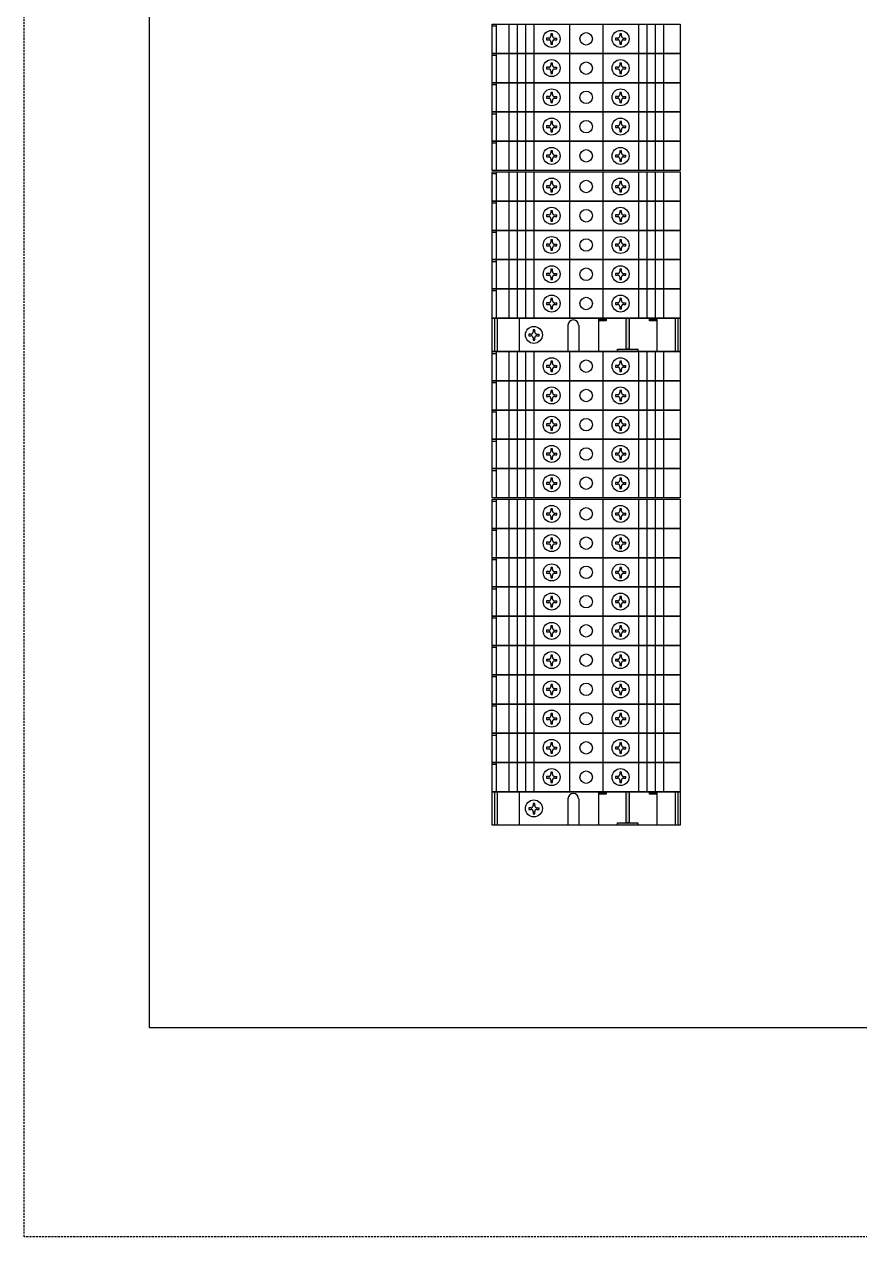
# Model space of a CAD drawing. Extents: x 412061 to 412461, y 365265 to 365765.
# Drawn here: x 412061.3 to 412261.3, y 365264.7 to 365554.9 of the extents above; entities that cross this region are included whole.
import ezdxf

# ---------------------------------------------------------------- set-up
doc = ezdxf.new("R2010")
doc.units = 0
doc.header["$MEASUREMENT"] = 0
doc.linetypes.add('ACAD_ISO02W100', pattern=[15, 12, -3])
doc.linetypes.add('DASHED', pattern=[0.75, 0.5, -0.25])
for name, color, linetype in [('Layer1', 7, 'Continuous'), ('布置图', 30, 'Continuous'), ('文字', 3, 'Continuous')]:
    doc.layers.add(name, color=color, linetype=linetype)

# ---------------------------------------------------------------- blocks, each defined once
blk = doc.blocks.new('184342549124a00310-75b6-4cad-886f-8878d47ff508')
for points in [[(4.73, -17.35), (4.73, -16.75), (2.98, -16.75), (2.98, -17.35)], [(9.59, -24.2), (10.25, -24.2), (10.25, -16.75), (9.59, -16.75)], [(15.12, -16.75), (15.12, -17.35), (16.87, -17.35), (16.87, -16.75)], [(7.47, -24.2), (7.47, -24.75), (12.38, -24.75), (12.38, -24.2)], [(4.73, -130.7), (4.73, -130.1), (2.98, -130.1), (2.98, -130.7)], [(9.59, -137.55), (10.25, -137.55), (10.25, -130.1), (9.59, -130.1)], [(15.12, -130.1), (15.12, -130.7), (16.87, -130.7), (16.87, -130.1)], [(7.47, -137.55), (7.47, -138.1), (12.38, -138.1), (12.38, -137.55)]]:
    blk.add_hatch(color=7).paths.add_polyline_path(points)
at = {"color": 1}
for p, q in [((-21.53, 53.1), (-22.53, 53.1)), ((-21.53, 53.6), (-21.53, 46.6)), ((-18.53, 53.6), (-18.53, 46.6)), ((-16.53, 53.6), (-16.53, 46.6)), ((-14.53, 53.6), (-14.53, 46.6)), ((-12.53, 53.6), (-12.53, 46.6)), ((-4.03, 53.6), (-4.03, 46.6)), ((3.97, 53.6), (3.97, 46.6)), ((12.47, 53.6), (12.47, 46.6)), ((14.47, 53.6), (14.47, 46.6)), ((16.47, 53.6), (16.47, 46.6)), ((18.47, 53.6), (18.47, 46.6)), ((-21.53, 17.76), (-22.53, 17.76)), ((-21.53, 18.26), (-21.53, 11.26)), ((-18.53, 18.26), (-18.53, 11.26)), ((-16.53, 18.26), (-16.53, 11.26)), ((-14.53, 18.26), (-14.53, 11.26)), ((-12.53, 18.26), (-12.53, 11.26)), ((-4.03, 18.26), (-4.03, 11.26)), ((3.97, 18.26), (3.97, 11.26)), ((12.47, 18.26), (12.47, 11.26)), ((14.47, 18.26), (14.47, 11.26)), ((16.47, 18.26), (16.47, 11.26)), ((18.47, 18.26), (18.47, 11.26)), ((-21.53, -25.25), (-22.53, -25.25)), ((-21.53, -24.75), (-21.53, -31.75)), ((-18.53, -24.75), (-18.53, -31.75)), ((-16.53, -24.75), (-16.53, -31.75)), ((-14.53, -24.75), (-14.53, -31.75)), ((-12.53, -24.75), (-12.53, -31.75)), ((-4.03, -24.75), (-4.03, -31.75)), ((3.97, -24.75), (3.97, -31.75)), ((12.47, -24.75), (12.47, -31.75)), ((14.47, -24.75), (14.47, -31.75)), ((16.47, -24.75), (16.47, -31.75)), ((18.47, -24.75), (18.47, -31.75)), ((-21.53, -60.59), (-22.53, -60.59)), ((-21.53, -60.09), (-21.53, -67.09)), ((-18.53, -60.09), (-18.53, -67.09)), ((-16.53, -60.09), (-16.53, -67.09)), ((-14.53, -60.09), (-14.53, -67.09)), ((-12.53, -60.09), (-12.53, -67.09)), ((-4.03, -60.09), (-4.03, -67.09)), ((3.97, -60.09), (3.97, -67.09)), ((12.47, -60.09), (12.47, -67.09)), ((14.47, -60.09), (14.47, -67.09)), ((16.47, -60.09), (16.47, -67.09)), ((18.47, -60.09), (18.47, -67.09)), ((-21.53, -95.59), (-22.53, -95.59)), ((-21.53, -95.09), (-21.53, -102.1)), ((-18.53, -95.09), (-18.53, -102.1)), ((-16.53, -95.09), (-16.53, -102.1)), ((-14.53, -95.09), (-14.53, -102.1)), ((-12.53, -95.09), (-12.53, -102.1)), ((-4.03, -95.09), (-4.03, -102.1)), ((3.97, -95.09), (3.97, -102.1)), ((12.47, -95.09), (12.47, -102.1)), ((14.47, -95.09), (14.47, -102.1)), ((16.47, -95.09), (16.47, -102.1)), ((18.47, -95.09), (18.47, -102.1))]:
    blk.add_line(p, q, dxfattribs=at)
at = {"color": 7}
for p, q in [((-21.53, 46.6), (-21.53, 39.6)), ((-18.53, 46.6), (-18.53, 39.6)), ((-16.53, 46.6), (-16.53, 39.6)), ((-14.53, 46.6), (-14.53, 39.6)), ((-12.53, 46.6), (-12.53, 39.6)), ((-4.03, 46.6), (-4.03, 39.6)), ((3.97, 46.6), (3.97, 39.6)), ((12.47, 46.6), (12.47, 39.6)), ((14.47, 46.6), (14.47, 39.6)), ((16.47, 46.6), (16.47, 39.6)), ((18.47, 46.6), (18.47, 39.6)), ((-21.53, 46.1), (-22.53, 46.1)), ((-21.53, 32.1), (-22.53, 32.1)), ((-21.53, 32.6), (-21.53, 25.6)), ((-18.53, 32.6), (-18.53, 25.6)), ((-16.53, 32.6), (-16.53, 25.6)), ((-14.53, 32.6), (-14.53, 25.6)), ((-12.53, 32.6), (-12.53, 25.6)), ((-4.03, 32.6), (-4.03, 25.6)), ((3.97, 32.6), (3.97, 25.6)), ((12.47, 32.6), (12.47, 25.6)), ((14.47, 32.6), (14.47, 25.6)), ((16.47, 32.6), (16.47, 25.6)), ((18.47, 32.6), (18.47, 25.6)), ((-21.53, 10.76), (-22.53, 10.76)), ((-21.53, 11.26), (-21.53, 4.26)), ((-18.53, 11.26), (-18.53, 4.26)), ((-16.53, 11.26), (-16.53, 4.26)), ((-14.53, 11.26), (-14.53, 4.26)), ((-12.53, 11.26), (-12.53, 4.26)), ((-4.03, 11.26), (-4.03, 4.26)), ((3.97, 11.26), (3.97, 4.26)), ((12.47, 11.26), (12.47, 4.26)), ((14.47, 11.26), (14.47, 4.26)), ((16.47, 11.26), (16.47, 4.26)), ((18.47, 11.26), (18.47, 4.26)), ((-21.53, -2.74), (-21.53, -9.74)), ((-18.53, -2.74), (-18.53, -9.74)), ((-16.53, -2.74), (-16.53, -9.74)), ((-14.53, -2.74), (-14.53, -9.74)), ((-12.53, -2.74), (-12.53, -9.74)), ((-4.03, -2.74), (-4.03, -9.74)), ((3.97, -2.74), (3.97, -9.74)), ((12.47, -2.74), (12.47, -9.74)), ((14.47, -2.74), (14.47, -9.74)), ((16.47, -2.74), (16.47, -9.74)), ((18.47, -2.74), (18.47, -9.74)), ((-21.53, -3.24), (-22.53, -3.24)), ((-21.53, -31.75), (-21.53, -38.75)), ((-18.53, -31.75), (-18.53, -38.75)), ((-16.53, -31.75), (-16.53, -38.75)), ((-14.53, -31.75), (-14.53, -38.75)), ((-12.53, -31.75), (-12.53, -38.75)), ((-4.03, -31.75), (-4.03, -38.75)), ((3.97, -31.75), (3.97, -38.75)), ((12.47, -31.75), (12.47, -38.75)), ((14.47, -31.75), (14.47, -38.75)), ((16.47, -31.75), (16.47, -38.75)), ((18.47, -31.75), (18.47, -38.75)), ((-21.53, -32.25), (-22.53, -32.25)), ((-21.53, -46.25), (-22.53, -46.25)), ((-21.53, -45.75), (-21.53, -52.75)), ((-18.53, -45.75), (-18.53, -52.75)), ((-16.53, -45.75), (-16.53, -52.75)), ((-14.53, -45.75), (-14.53, -52.75)), ((-12.53, -45.75), (-12.53, -52.75)), ((-4.03, -45.75), (-4.03, -52.75)), ((3.97, -45.75), (3.97, -52.75)), ((12.47, -45.75), (12.47, -52.75)), ((14.47, -45.75), (14.47, -52.75)), ((16.47, -45.75), (16.47, -52.75)), ((18.47, -45.75), (18.47, -52.75)), ((-21.53, -67.59), (-22.53, -67.59)), ((-21.53, -67.09), (-21.53, -74.09)), ((-18.53, -67.09), (-18.53, -74.09)), ((-16.53, -67.09), (-16.53, -74.09)), ((-14.53, -67.09), (-14.53, -74.09)), ((-12.53, -67.09), (-12.53, -74.09)), ((-4.03, -67.09), (-4.03, -74.09)), ((3.97, -67.09), (3.97, -74.09)), ((12.47, -67.09), (12.47, -74.09)), ((14.47, -67.09), (14.47, -74.09)), ((16.47, -67.09), (16.47, -74.09)), ((18.47, -67.09), (18.47, -74.09)), ((-21.53, -81.09), (-21.53, -88.09)), ((-18.53, -81.09), (-18.53, -88.09)), ((-16.53, -81.09), (-16.53, -88.09)), ((-14.53, -81.09), (-14.53, -88.09)), ((-12.53, -81.09), (-12.53, -88.09)), ((-4.03, -81.09), (-4.03, -88.09)), ((3.97, -81.09), (3.97, -88.09)), ((12.47, -81.09), (12.47, -88.09)), ((14.47, -81.09), (14.47, -88.09)), ((16.47, -81.09), (16.47, -88.09)), ((18.47, -81.09), (18.47, -88.09)), ((-21.53, -81.59), (-22.53, -81.59)), ((-21.53, -102.6), (-22.53, -102.6)), ((-21.53, -102.1), (-21.53, -109.1)), ((-18.53, -102.1), (-18.53, -109.1)), ((-16.53, -102.1), (-16.53, -109.1)), ((-14.53, -102.1), (-14.53, -109.1)), ((-12.53, -102.1), (-12.53, -109.1)), ((-4.03, -102.1), (-4.03, -109.1)), ((3.97, -102.1), (3.97, -109.1)), ((12.47, -102.1), (12.47, -109.1)), ((14.47, -102.1), (14.47, -109.1)), ((16.47, -102.1), (16.47, -109.1)), ((18.47, -102.1), (18.47, -109.1)), ((-21.53, -116.6), (-22.53, -116.6)), ((-21.53, -116.1), (-21.53, -123.1)), ((-18.53, -116.1), (-18.53, -123.1)), ((-16.53, -116.1), (-16.53, -123.1)), ((-14.53, -116.1), (-14.53, -123.1)), ((-12.53, -116.1), (-12.53, -123.1)), ((-4.03, -116.1), (-4.03, -123.1)), ((3.97, -116.1), (3.97, -123.1)), ((12.47, -116.1), (12.47, -123.1)), ((14.47, -116.1), (14.47, -123.1)), ((16.47, -116.1), (16.47, -123.1)), ((18.47, -116.1), (18.47, -123.1))]:
    blk.add_line(p, q, dxfattribs=at)
at = {"color": 4}
for p, q in [((-21.53, 39.1), (-22.53, 39.1)), ((-21.53, 39.6), (-21.53, 32.6)), ((-18.53, 39.6), (-18.53, 32.6)), ((-16.53, 39.6), (-16.53, 32.6)), ((-14.53, 39.6), (-14.53, 32.6)), ((-12.53, 39.6), (-12.53, 32.6)), ((-4.03, 39.6), (-4.03, 32.6)), ((3.97, 39.6), (3.97, 32.6)), ((12.47, 39.6), (12.47, 32.6)), ((14.47, 39.6), (14.47, 32.6)), ((16.47, 39.6), (16.47, 32.6)), ((18.47, 39.6), (18.47, 32.6)), ((-21.53, 3.76), (-22.53, 3.76)), ((-21.53, 4.26), (-21.53, -2.74)), ((-18.53, 4.26), (-18.53, -2.74)), ((-16.53, 4.26), (-16.53, -2.74)), ((-14.53, 4.26), (-14.53, -2.74)), ((-12.53, 4.26), (-12.53, -2.74)), ((-4.03, 4.26), (-4.03, -2.74)), ((3.97, 4.26), (3.97, -2.74)), ((12.47, 4.26), (12.47, -2.74)), ((14.47, 4.26), (14.47, -2.74)), ((16.47, 4.26), (16.47, -2.74)), ((18.47, 4.26), (18.47, -2.74)), ((-21.53, -39.25), (-22.53, -39.25)), ((-21.53, -38.75), (-21.53, -45.75)), ((-18.53, -38.75), (-18.53, -45.75)), ((-16.53, -38.75), (-16.53, -45.75)), ((-14.53, -38.75), (-14.53, -45.75)), ((-12.53, -38.75), (-12.53, -45.75)), ((-4.03, -38.75), (-4.03, -45.75)), ((3.97, -38.75), (3.97, -45.75)), ((12.47, -38.75), (12.47, -45.75)), ((14.47, -38.75), (14.47, -45.75)), ((16.47, -38.75), (16.47, -45.75)), ((18.47, -38.75), (18.47, -45.75)), ((-21.53, -74.59), (-22.53, -74.59)), ((-21.53, -74.09), (-21.53, -81.09)), ((-18.53, -74.09), (-18.53, -81.09)), ((-16.53, -74.09), (-16.53, -81.09)), ((-14.53, -74.09), (-14.53, -81.09)), ((-12.53, -74.09), (-12.53, -81.09)), ((-4.03, -74.09), (-4.03, -81.09)), ((3.97, -74.09), (3.97, -81.09)), ((12.47, -74.09), (12.47, -81.09)), ((14.47, -74.09), (14.47, -81.09)), ((16.47, -74.09), (16.47, -81.09)), ((18.47, -74.09), (18.47, -81.09)), ((-21.53, -109.6), (-22.53, -109.6)), ((-21.53, -109.1), (-21.53, -116.1)), ((-18.53, -109.1), (-18.53, -116.1)), ((-16.53, -109.1), (-16.53, -116.1)), ((-14.53, -109.1), (-14.53, -116.1)), ((-12.53, -109.1), (-12.53, -116.1)), ((-4.03, -109.1), (-4.03, -116.1)), ((3.97, -109.1), (3.97, -116.1)), ((12.47, -109.1), (12.47, -116.1)), ((14.47, -109.1), (14.47, -116.1)), ((16.47, -109.1), (16.47, -116.1)), ((18.47, -109.1), (18.47, -116.1))]:
    blk.add_line(p, q, dxfattribs=at)
at = {"color": 3}
for p, q in [((-21.53, 25.1), (-22.53, 25.1)), ((-21.53, 25.6), (-21.53, 18.59)), ((-18.53, 25.6), (-18.53, 18.59)), ((-16.53, 25.6), (-16.53, 18.59)), ((-14.53, 25.6), (-14.53, 18.59)), ((-12.53, 25.6), (-12.53, 18.59)), ((-4.03, 25.6), (-4.03, 18.59)), ((3.97, 25.6), (3.97, 18.59)), ((12.47, 25.6), (12.47, 18.59)), ((14.47, 25.6), (14.47, 18.59)), ((16.47, 25.6), (16.47, 18.59)), ((18.47, 25.6), (18.47, 18.59)), ((-21.53, -10.24), (-22.53, -10.24)), ((-21.53, -9.74), (-21.53, -16.75)), ((-18.53, -9.74), (-18.53, -16.75)), ((-16.53, -9.74), (-16.53, -16.75)), ((-14.53, -9.74), (-14.53, -16.75)), ((-12.53, -9.74), (-12.53, -16.75)), ((-4.03, -9.74), (-4.03, -16.75)), ((3.97, -9.74), (3.97, -16.75)), ((12.47, -9.74), (12.47, -16.75)), ((14.47, -9.74), (14.47, -16.75)), ((16.47, -9.74), (16.47, -16.75)), ((18.47, -9.74), (18.47, -16.75)), ((-21.53, -53.25), (-22.53, -53.25)), ((-21.53, -52.75), (-21.53, -59.75)), ((-18.53, -52.75), (-18.53, -59.75)), ((-16.53, -52.75), (-16.53, -59.75)), ((-14.53, -52.75), (-14.53, -59.75)), ((-12.53, -52.75), (-12.53, -59.75)), ((-4.03, -52.75), (-4.03, -59.75)), ((3.97, -52.75), (3.97, -59.75)), ((12.47, -52.75), (12.47, -59.75)), ((14.47, -52.75), (14.47, -59.75)), ((16.47, -52.75), (16.47, -59.75)), ((18.47, -52.75), (18.47, -59.75)), ((-21.53, -88.59), (-22.53, -88.59)), ((-21.53, -88.09), (-21.53, -95.09)), ((-18.53, -88.09), (-18.53, -95.09)), ((-16.53, -88.09), (-16.53, -95.09)), ((-14.53, -88.09), (-14.53, -95.09)), ((-12.53, -88.09), (-12.53, -95.09)), ((-4.03, -88.09), (-4.03, -95.09)), ((3.97, -88.09), (3.97, -95.09)), ((12.47, -88.09), (12.47, -95.09)), ((14.47, -88.09), (14.47, -95.09)), ((16.47, -88.09), (16.47, -95.09)), ((18.47, -88.09), (18.47, -95.09)), ((-21.53, -123.6), (-22.53, -123.6)), ((-21.53, -123.1), (-21.53, -130.1)), ((-18.53, -123.1), (-18.53, -130.1)), ((-16.53, -123.1), (-16.53, -130.1)), ((-14.53, -123.1), (-14.53, -130.1)), ((-12.53, -123.1), (-12.53, -130.1)), ((-4.03, -123.1), (-4.03, -130.1)), ((3.97, -123.1), (3.97, -130.1)), ((12.47, -123.1), (12.47, -130.1)), ((14.47, -123.1), (14.47, -130.1)), ((16.47, -123.1), (16.47, -130.1)), ((18.47, -123.1), (18.47, -130.1))]:
    blk.add_line(p, q, dxfattribs=at)
at = {"color": 0}
for p, q in [((-21.94, -16.75), (-21.94, -24.75)), ((-21.34, -16.75), (-21.34, -24.75)), ((-16.05, -16.75), (-16.05, -24.75)), ((21.3, -16.75), (21.3, -24.75)), ((21.89, -16.75), (21.89, -24.75)), ((-4.38, -18.45), (-4.38, -24.75)), ((-1.81, -18.45), (-1.81, -24.75)), ((-21.94, -130.1), (-21.94, -138.1)), ((-21.34, -130.1), (-21.34, -138.1)), ((-16.05, -130.1), (-16.05, -138.1)), ((21.3, -130.1), (21.3, -138.1)), ((21.89, -130.1), (21.89, -138.1)), ((-4.38, -131.8), (-4.38, -138.1)), ((-1.81, -131.8), (-1.81, -138.1))]:
    blk.add_line(p, q, dxfattribs=at)
at = {"color": 1}
for points in [[(22.47, 53.6), (22.47, 46.6), (-22.53, 46.6), (-22.53, 53.6)], [(22.47, 18.26), (22.47, 11.26), (-22.53, 11.26), (-22.53, 18.26)], [(22.47, -24.75), (22.47, -31.75), (-22.53, -31.75), (-22.53, -24.75)], [(22.47, -60.09), (22.47, -67.09), (-22.53, -67.09), (-22.53, -60.09)], [(22.47, -95.09), (22.47, -102.1), (-22.53, -102.1), (-22.53, -95.09)]]:
    blk.add_lwpolyline(points, close=True, dxfattribs=at)
at = {"color": 7}
for points in [[(22.47, 46.6), (22.47, 39.6), (-22.53, 39.6), (-22.53, 46.6)], [(22.47, 32.6), (22.47, 25.6), (-22.53, 25.6), (-22.53, 32.6)], [(22.47, 11.26), (22.47, 4.26), (-22.53, 4.26), (-22.53, 11.26)], [(22.47, -2.74), (22.47, -9.74), (-22.53, -9.74), (-22.53, -2.74)], [(22.47, -31.75), (22.47, -38.75), (-22.53, -38.75), (-22.53, -31.75)], [(22.47, -45.75), (22.47, -52.75), (-22.53, -52.75), (-22.53, -45.75)], [(22.47, -67.09), (22.47, -74.09), (-22.53, -74.09), (-22.53, -67.09)], [(22.47, -81.09), (22.47, -88.09), (-22.53, -88.09), (-22.53, -81.09)], [(22.47, -102.1), (22.47, -109.1), (-22.53, -109.1), (-22.53, -102.1)], [(22.47, -116.1), (22.47, -123.1), (-22.53, -123.1), (-22.53, -116.1)]]:
    blk.add_lwpolyline(points, close=True, dxfattribs=at)
at = {"color": 4}
for points in [[(22.47, 39.6), (22.47, 32.6), (-22.53, 32.6), (-22.53, 39.6)], [(22.47, 4.26), (22.47, -2.74), (-22.53, -2.74), (-22.53, 4.26)], [(22.47, -38.75), (22.47, -45.75), (-22.53, -45.75), (-22.53, -38.75)], [(22.47, -74.09), (22.47, -81.09), (-22.53, -81.09), (-22.53, -74.09)], [(22.47, -109.1), (22.47, -116.1), (-22.53, -116.1), (-22.53, -109.1)]]:
    blk.add_lwpolyline(points, close=True, dxfattribs=at)
at = {"color": 3}
for points in [[(22.47, 25.6), (22.47, 18.59), (-22.53, 18.59), (-22.53, 25.6)], [(22.47, -9.74), (22.47, -16.75), (-22.53, -16.75), (-22.53, -9.74)], [(22.47, -52.75), (22.47, -59.75), (-22.53, -59.75), (-22.53, -52.75)], [(22.47, -88.09), (22.47, -95.09), (-22.53, -95.09), (-22.53, -88.09)], [(22.47, -123.1), (22.47, -130.1), (-22.53, -130.1), (-22.53, -123.1)]]:
    blk.add_lwpolyline(points, close=True, dxfattribs=at)
at = {"color": 0}
for points in [[(22.47, -16.75), (22.47, -24.75), (-22.53, -24.75), (-22.53, -16.75)], [(16.87, -16.75), (16.87, -24.75), (2.98, -24.75), (2.98, -16.75)], [(4.73, -16.75), (4.73, -17.35), (2.98, -17.35), (2.98, -16.75)], [(10.25, -16.75), (10.25, -24.2), (9.59, -24.2), (9.59, -16.75)], [(16.87, -16.75), (16.87, -17.35), (15.12, -17.35), (15.12, -16.75)], [(12.38, -24.2), (12.38, -24.75), (7.47, -24.75), (7.47, -24.2)], [(22.47, -130.1), (22.47, -138.1), (-22.53, -138.1), (-22.53, -130.1)], [(16.87, -130.1), (16.87, -138.1), (2.98, -138.1), (2.98, -130.1)], [(4.73, -130.1), (4.73, -130.7), (2.98, -130.7), (2.98, -130.1)], [(10.25, -130.1), (10.25, -137.55), (9.59, -137.55), (9.59, -130.1)], [(16.87, -130.1), (16.87, -130.7), (15.12, -130.7), (15.12, -130.1)], [(12.38, -137.55), (12.38, -138.1), (7.47, -138.1), (7.47, -137.55)]]:
    blk.add_lwpolyline(points, close=True, dxfattribs=at)
at = {"color": 1}
for centre in [(-0.03, 50.1), (-0.03, 14.76), (-0.03, -28.25), (-0.03, -63.59), (-0.03, -98.6)]:
    blk.add_circle(centre, 1.5, dxfattribs=at)
at = {"color": 7}
for centre in [(-0.03, 43.1), (-0.03, 29.1), (-0.03, 7.76), (-0.03, -6.24), (-0.03, -35.25), (-0.03, -49.25), (-0.03, -70.59), (-0.03, -84.59), (-0.03, -105.6), (-0.03, -119.6)]:
    blk.add_circle(centre, 1.5, dxfattribs=at)
at = {"color": 4}
for centre in [(-0.03, 36.1), (-0.03, 0.76), (-0.03, -42.25), (-0.03, -77.59), (-0.03, -112.6)]:
    blk.add_circle(centre, 1.5, dxfattribs=at)
at = {"color": 3}
for centre in [(-0.03, 22.09), (-0.03, -13.25), (-0.03, -56.25), (-0.03, -91.59), (-0.03, -126.6)]:
    blk.add_circle(centre, 1.5, dxfattribs=at)
at = {"color": 0}
for centre in [(-3.1, -18.45), (-3.1, -131.8)]:
    blk.add_arc(centre, 1.28, 0, 180, dxfattribs=at)
at = {"layer": 'Layer1', "color": 1, "lineweight": -3, "ltscale": 50}
for centre in [(-8.28, 50.1), (8.22, 50.1), (-8.28, 14.76), (8.22, 14.76), (-8.28, -28.25), (8.22, -28.25), (-8.28, -63.59), (8.22, -63.59), (-8.28, -98.6), (8.22, -98.6)]:
    blk.add_circle(centre, 2.03, dxfattribs=at)
at = {"layer": 'Layer1', "color": 7, "lineweight": -3, "ltscale": 50}
for centre in [(-8.28, 43.1), (8.22, 43.1), (-8.28, 29.1), (8.22, 29.1), (-8.28, 7.76), (8.22, 7.76), (-8.28, -6.24), (8.22, -6.24), (-12.53, -20.75), (-8.28, -35.25), (8.22, -35.25), (-8.28, -49.25), (8.22, -49.25), (-8.28, -70.59), (8.22, -70.59), (-8.28, -84.59), (8.22, -84.59), (-8.28, -105.6), (8.22, -105.6), (-8.28, -119.6), (8.22, -119.6), (-12.53, -134.1)]:
    blk.add_circle(centre, 2.03, dxfattribs=at)
at = {"layer": 'Layer1', "color": 4, "lineweight": -3, "ltscale": 50}
for centre in [(-8.28, 36.1), (8.22, 36.1), (-8.28, 0.76), (8.22, 0.76), (-8.28, -42.25), (8.22, -42.25), (-8.28, -77.59), (8.22, -77.59), (-8.28, -112.6), (8.22, -112.6)]:
    blk.add_circle(centre, 2.03, dxfattribs=at)
at = {"layer": 'Layer1', "color": 3, "lineweight": -3, "ltscale": 50}
for centre in [(-8.28, 22.09), (8.22, 22.09), (-8.28, -13.25), (8.22, -13.25), (-8.28, -56.25), (8.22, -56.25), (-8.28, -91.59), (8.22, -91.59), (-8.28, -126.6), (8.22, -126.6)]:
    blk.add_circle(centre, 2.03, dxfattribs=at)
at = {"layer": '文字', "color": 1, "linetype": 'ACAD_ISO02W100'}
for p, q in [((-8.98, 50.29), (-9.53, 50.29)), ((-9.53, 50.29), (-9.53, 49.89)), ((-9.53, 49.89), (-8.98, 49.89)), ((-8.47, 51.31), (-8.47, 50.8)), ((-8.08, 51.31), (-8.47, 51.31)), ((-8.47, 49.38), (-8.47, 48.83)), ((-8.08, 50.8), (-8.08, 51.31)), ((-8.08, 48.83), (-8.08, 49.38)), ((-7.57, 50.29), (-7.05, 50.29)), ((-7.57, 49.89), (-7.05, 49.89)), ((-7.05, 49.89), (-7.05, 50.29)), ((7.52, 50.29), (6.97, 50.29)), ((6.97, 50.29), (6.97, 49.89)), ((6.97, 49.89), (7.52, 49.89)), ((8.03, 51.31), (8.03, 50.8)), ((8.42, 51.31), (8.03, 51.31)), ((8.03, 49.38), (8.03, 48.83)), ((8.42, 50.8), (8.42, 51.31)), ((8.42, 48.83), (8.42, 49.38)), ((8.93, 50.29), (9.45, 50.29)), ((8.93, 49.89), (9.45, 49.89)), ((9.45, 49.89), (9.45, 50.29)), ((-8.47, 48.83), (-8.08, 48.83)), ((8.03, 48.83), (8.42, 48.83)), ((-8.98, 14.95), (-9.53, 14.95)), ((-9.53, 14.95), (-9.53, 14.55)), ((-9.53, 14.55), (-8.98, 14.55)), ((-8.47, 15.97), (-8.47, 15.46)), ((-8.08, 15.97), (-8.47, 15.97)), ((-8.08, 15.46), (-8.08, 15.97)), ((-7.57, 14.95), (-7.05, 14.95)), ((-7.57, 14.55), (-7.05, 14.55)), ((-7.05, 14.55), (-7.05, 14.95)), ((7.52, 14.95), (6.97, 14.95)), ((6.97, 14.95), (6.97, 14.55)), ((6.97, 14.55), (7.52, 14.55)), ((8.03, 15.97), (8.03, 15.46)), ((8.42, 15.97), (8.03, 15.97)), ((8.42, 15.46), (8.42, 15.97)), ((8.93, 14.95), (9.45, 14.95)), ((8.93, 14.55), (9.45, 14.55)), ((9.45, 14.55), (9.45, 14.95)), ((-8.47, 14.04), (-8.47, 13.49)), ((-8.47, 13.49), (-8.08, 13.49)), ((-8.08, 13.49), (-8.08, 14.04)), ((8.03, 14.04), (8.03, 13.49)), ((8.03, 13.49), (8.42, 13.49)), ((8.42, 13.49), (8.42, 14.04)), ((-8.98, -28.06), (-9.53, -28.06)), ((-9.53, -28.06), (-9.53, -28.45)), ((-9.53, -28.45), (-8.98, -28.45)), ((-8.47, -27.04), (-8.47, -27.55)), ((-8.08, -27.04), (-8.47, -27.04)), ((-8.47, -28.96), (-8.47, -29.51)), ((-8.08, -27.55), (-8.08, -27.04)), ((-8.08, -29.51), (-8.08, -28.96)), ((-7.57, -28.06), (-7.05, -28.06)), ((-7.57, -28.45), (-7.05, -28.45)), ((-7.05, -28.45), (-7.05, -28.06)), ((7.52, -28.06), (6.97, -28.06)), ((6.97, -28.06), (6.97, -28.45)), ((6.97, -28.45), (7.52, -28.45)), ((8.03, -27.04), (8.03, -27.55)), ((8.42, -27.04), (8.03, -27.04)), ((8.03, -28.96), (8.03, -29.51)), ((8.42, -27.55), (8.42, -27.04)), ((8.42, -29.51), (8.42, -28.96)), ((8.93, -28.06), (9.45, -28.06)), ((8.93, -28.45), (9.45, -28.45)), ((9.45, -28.45), (9.45, -28.06)), ((-8.47, -29.51), (-8.08, -29.51)), ((8.03, -29.51), (8.42, -29.51)), ((-8.98, -63.4), (-9.53, -63.4)), ((-9.53, -63.4), (-9.53, -63.8)), ((-9.53, -63.8), (-8.98, -63.8)), ((-8.47, -62.38), (-8.47, -62.89)), ((-8.08, -62.38), (-8.47, -62.38)), ((-8.08, -62.89), (-8.08, -62.38)), ((-7.57, -63.4), (-7.05, -63.4)), ((-7.57, -63.8), (-7.05, -63.8)), ((-7.05, -63.8), (-7.05, -63.4)), ((7.52, -63.4), (6.97, -63.4)), ((6.97, -63.4), (6.97, -63.8)), ((6.97, -63.8), (7.52, -63.8)), ((8.03, -62.38), (8.03, -62.89)), ((8.42, -62.38), (8.03, -62.38)), ((8.42, -62.89), (8.42, -62.38)), ((8.93, -63.4), (9.45, -63.4)), ((8.93, -63.8), (9.45, -63.8)), ((9.45, -63.8), (9.45, -63.4)), ((-8.47, -64.3), (-8.47, -64.86)), ((-8.47, -64.86), (-8.08, -64.86)), ((-8.08, -64.86), (-8.08, -64.3)), ((8.03, -64.3), (8.03, -64.86)), ((8.03, -64.86), (8.42, -64.86)), ((8.42, -64.86), (8.42, -64.3)), ((-8.98, -98.41), (-9.53, -98.41)), ((-9.53, -98.41), (-9.53, -98.8)), ((-8.47, -97.39), (-8.47, -97.9)), ((-8.08, -97.39), (-8.47, -97.39)), ((-8.08, -97.9), (-8.08, -97.39)), ((-7.57, -98.41), (-7.05, -98.41)), ((-7.05, -98.8), (-7.05, -98.41)), ((7.52, -98.41), (6.97, -98.41)), ((6.97, -98.41), (6.97, -98.8)), ((8.03, -97.39), (8.03, -97.9)), ((8.42, -97.39), (8.03, -97.39)), ((8.42, -97.9), (8.42, -97.39)), ((8.93, -98.41), (9.45, -98.41)), ((9.45, -98.8), (9.45, -98.41)), ((-9.53, -98.8), (-8.98, -98.8)), ((-8.47, -99.31), (-8.47, -99.86)), ((-8.47, -99.86), (-8.08, -99.86)), ((-8.08, -99.86), (-8.08, -99.31)), ((-7.57, -98.8), (-7.05, -98.8)), ((6.97, -98.8), (7.52, -98.8)), ((8.03, -99.31), (8.03, -99.86)), ((8.03, -99.86), (8.42, -99.86)), ((8.42, -99.86), (8.42, -99.31)), ((8.93, -98.8), (9.45, -98.8))]:
    blk.add_line(p, q, dxfattribs=at)
at = {"layer": '文字', "color": 7, "linetype": 'ACAD_ISO02W100'}
for p, q in [((-8.47, 44.3), (-8.47, 43.8)), ((-8.08, 44.3), (-8.47, 44.3)), ((-8.08, 43.8), (-8.08, 44.3)), ((8.03, 44.3), (8.03, 43.8)), ((8.42, 44.3), (8.03, 44.3)), ((8.42, 43.8), (8.42, 44.3)), ((-8.98, 43.29), (-9.53, 43.29)), ((-9.53, 43.29), (-9.53, 42.89)), ((-9.53, 42.89), (-8.98, 42.89)), ((-8.47, 42.38), (-8.47, 41.83)), ((-8.47, 41.83), (-8.08, 41.83)), ((-8.08, 41.83), (-8.08, 42.38)), ((-7.57, 43.29), (-7.05, 43.29)), ((-7.57, 42.89), (-7.05, 42.89)), ((-7.05, 42.89), (-7.05, 43.29)), ((7.52, 43.29), (6.97, 43.29)), ((6.97, 43.29), (6.97, 42.89)), ((6.97, 42.89), (7.52, 42.89)), ((8.03, 42.38), (8.03, 41.83)), ((8.03, 41.83), (8.42, 41.83)), ((8.42, 41.83), (8.42, 42.38)), ((8.93, 43.29), (9.45, 43.29)), ((8.93, 42.89), (9.45, 42.89)), ((9.45, 42.89), (9.45, 43.29)), ((-8.98, 29.28), (-9.53, 29.28)), ((-9.53, 29.28), (-9.53, 28.89)), ((-8.47, 30.3), (-8.47, 29.79)), ((-8.08, 30.3), (-8.47, 30.3)), ((-8.08, 29.79), (-8.08, 30.3)), ((-7.57, 29.28), (-7.05, 29.28)), ((-7.05, 28.89), (-7.05, 29.28)), ((7.52, 29.28), (6.97, 29.28)), ((6.97, 29.28), (6.97, 28.89)), ((8.03, 30.3), (8.03, 29.79)), ((8.42, 30.3), (8.03, 30.3)), ((8.42, 29.79), (8.42, 30.3)), ((8.93, 29.28), (9.45, 29.28)), ((9.45, 28.89), (9.45, 29.28)), ((-9.53, 28.89), (-8.98, 28.89)), ((-8.47, 28.38), (-8.47, 27.83)), ((-8.47, 27.83), (-8.08, 27.83)), ((-8.08, 27.83), (-8.08, 28.38)), ((-7.57, 28.89), (-7.05, 28.89)), ((6.97, 28.89), (7.52, 28.89)), ((8.03, 28.38), (8.03, 27.83)), ((8.03, 27.83), (8.42, 27.83)), ((8.42, 27.83), (8.42, 28.38)), ((8.93, 28.89), (9.45, 28.89)), ((-8.47, 8.96), (-8.47, 8.45)), ((-8.08, 8.96), (-8.47, 8.96)), ((-8.08, 8.45), (-8.08, 8.96)), ((8.03, 8.96), (8.03, 8.45)), ((8.42, 8.96), (8.03, 8.96)), ((8.42, 8.45), (8.42, 8.96)), ((-8.98, 7.95), (-9.53, 7.95)), ((-9.53, 7.95), (-9.53, 7.55)), ((-9.53, 7.55), (-8.98, 7.55)), ((-8.47, 7.04), (-8.47, 6.49)), ((-8.47, 6.49), (-8.08, 6.49)), ((-8.08, 6.49), (-8.08, 7.04)), ((-7.57, 7.95), (-7.05, 7.95)), ((-7.57, 7.55), (-7.05, 7.55)), ((-7.05, 7.55), (-7.05, 7.95)), ((7.52, 7.95), (6.97, 7.95)), ((6.97, 7.95), (6.97, 7.55)), ((6.97, 7.55), (7.52, 7.55)), ((8.03, 7.04), (8.03, 6.49)), ((8.03, 6.49), (8.42, 6.49)), ((8.42, 6.49), (8.42, 7.04)), ((8.93, 7.95), (9.45, 7.95)), ((8.93, 7.55), (9.45, 7.55)), ((9.45, 7.55), (9.45, 7.95)), ((-8.47, -5.04), (-8.47, -5.55)), ((-8.08, -5.04), (-8.47, -5.04)), ((-8.08, -5.55), (-8.08, -5.04)), ((8.03, -5.04), (8.03, -5.55)), ((8.42, -5.04), (8.03, -5.04)), ((8.42, -5.55), (8.42, -5.04)), ((-8.98, -6.06), (-9.53, -6.06)), ((-9.53, -6.06), (-9.53, -6.45)), ((-9.53, -6.45), (-8.98, -6.45)), ((-8.47, -6.96), (-8.47, -7.51)), ((-8.47, -7.51), (-8.08, -7.51)), ((-8.08, -7.51), (-8.08, -6.96)), ((-7.57, -6.06), (-7.05, -6.06)), ((-7.57, -6.45), (-7.05, -6.45)), ((-7.05, -6.45), (-7.05, -6.06)), ((7.52, -6.06), (6.97, -6.06)), ((6.97, -6.06), (6.97, -6.45)), ((6.97, -6.45), (7.52, -6.45)), ((8.03, -6.96), (8.03, -7.51)), ((8.03, -7.51), (8.42, -7.51)), ((8.42, -7.51), (8.42, -6.96)), ((8.93, -6.06), (9.45, -6.06)), ((8.93, -6.45), (9.45, -6.45)), ((9.45, -6.45), (9.45, -6.06)), ((-12.72, -19.54), (-12.72, -20.05)), ((-12.33, -19.54), (-12.72, -19.54)), ((-12.33, -20.05), (-12.33, -19.54)), ((-13.23, -20.56), (-13.78, -20.56)), ((-13.78, -20.56), (-13.78, -20.95)), ((-13.78, -20.95), (-13.23, -20.95)), ((-12.72, -21.46), (-12.72, -22.01)), ((-12.72, -22.01), (-12.33, -22.01)), ((-12.33, -22.01), (-12.33, -21.46)), ((-11.82, -20.56), (-11.3, -20.56)), ((-11.82, -20.95), (-11.3, -20.95)), ((-11.3, -20.95), (-11.3, -20.56)), ((-8.47, -34.04), (-8.47, -34.55)), ((-8.08, -34.04), (-8.47, -34.04)), ((-8.08, -34.55), (-8.08, -34.04)), ((8.03, -34.04), (8.03, -34.55)), ((8.42, -34.04), (8.03, -34.04)), ((8.42, -34.55), (8.42, -34.04)), ((-8.98, -35.06), (-9.53, -35.06)), ((-9.53, -35.06), (-9.53, -35.46)), ((-9.53, -35.46), (-8.98, -35.46)), ((-8.47, -35.97), (-8.47, -36.52)), ((-8.47, -36.52), (-8.08, -36.52)), ((-8.08, -36.52), (-8.08, -35.97)), ((-7.57, -35.06), (-7.05, -35.06)), ((-7.57, -35.46), (-7.05, -35.46)), ((-7.05, -35.46), (-7.05, -35.06)), ((7.52, -35.06), (6.97, -35.06)), ((6.97, -35.06), (6.97, -35.46)), ((6.97, -35.46), (7.52, -35.46)), ((8.03, -35.97), (8.03, -36.52)), ((8.03, -36.52), (8.42, -36.52)), ((8.42, -36.52), (8.42, -35.97)), ((8.93, -35.06), (9.45, -35.06)), ((8.93, -35.46), (9.45, -35.46)), ((9.45, -35.46), (9.45, -35.06)), ((-8.98, -49.07), (-9.53, -49.07)), ((-9.53, -49.07), (-9.53, -49.46)), ((-8.47, -48.05), (-8.47, -48.56)), ((-8.08, -48.05), (-8.47, -48.05)), ((-8.08, -48.56), (-8.08, -48.05)), ((-7.57, -49.07), (-7.05, -49.07)), ((-7.05, -49.46), (-7.05, -49.07)), ((7.52, -49.07), (6.97, -49.07)), ((6.97, -49.07), (6.97, -49.46)), ((8.03, -48.05), (8.03, -48.56)), ((8.42, -48.05), (8.03, -48.05)), ((8.42, -48.56), (8.42, -48.05)), ((8.93, -49.07), (9.45, -49.07)), ((9.45, -49.46), (9.45, -49.07)), ((-9.53, -49.46), (-8.98, -49.46)), ((-8.47, -49.97), (-8.47, -50.52)), ((-8.47, -50.52), (-8.08, -50.52)), ((-8.08, -50.52), (-8.08, -49.97)), ((-7.57, -49.46), (-7.05, -49.46)), ((6.97, -49.46), (7.52, -49.46)), ((8.03, -49.97), (8.03, -50.52)), ((8.03, -50.52), (8.42, -50.52)), ((8.42, -50.52), (8.42, -49.97)), ((8.93, -49.46), (9.45, -49.46)), ((-8.47, -69.38), (-8.47, -69.89)), ((-8.08, -69.38), (-8.47, -69.38)), ((-8.08, -69.89), (-8.08, -69.38)), ((8.03, -69.38), (8.03, -69.89)), ((8.42, -69.38), (8.03, -69.38)), ((8.42, -69.89), (8.42, -69.38)), ((-8.98, -70.4), (-9.53, -70.4)), ((-9.53, -70.4), (-9.53, -70.8)), ((-9.53, -70.8), (-8.98, -70.8)), ((-8.47, -71.31), (-8.47, -71.86)), ((-8.47, -71.86), (-8.08, -71.86)), ((-8.08, -71.86), (-8.08, -71.31)), ((-7.57, -70.4), (-7.05, -70.4)), ((-7.57, -70.8), (-7.05, -70.8)), ((-7.05, -70.8), (-7.05, -70.4)), ((7.52, -70.4), (6.97, -70.4)), ((6.97, -70.4), (6.97, -70.8)), ((6.97, -70.8), (7.52, -70.8)), ((8.03, -71.31), (8.03, -71.86)), ((8.03, -71.86), (8.42, -71.86)), ((8.42, -71.86), (8.42, -71.31)), ((8.93, -70.4), (9.45, -70.4)), ((8.93, -70.8), (9.45, -70.8)), ((9.45, -70.8), (9.45, -70.4)), ((-8.47, -83.39), (-8.47, -83.9)), ((-8.08, -83.39), (-8.47, -83.39)), ((-8.08, -83.9), (-8.08, -83.39)), ((8.03, -83.39), (8.03, -83.9)), ((8.42, -83.39), (8.03, -83.39)), ((8.42, -83.9), (8.42, -83.39)), ((-8.98, -84.41), (-9.53, -84.41)), ((-9.53, -84.41), (-9.53, -84.8)), ((-9.53, -84.8), (-8.98, -84.8)), ((-8.47, -85.31), (-8.47, -85.86)), ((-8.47, -85.86), (-8.08, -85.86)), ((-8.08, -85.86), (-8.08, -85.31)), ((-7.57, -84.41), (-7.05, -84.41)), ((-7.57, -84.8), (-7.05, -84.8)), ((-7.05, -84.8), (-7.05, -84.41)), ((7.52, -84.41), (6.97, -84.41)), ((6.97, -84.41), (6.97, -84.8)), ((6.97, -84.8), (7.52, -84.8)), ((8.03, -85.31), (8.03, -85.86)), ((8.03, -85.86), (8.42, -85.86)), ((8.42, -85.86), (8.42, -85.31)), ((8.93, -84.41), (9.45, -84.41)), ((8.93, -84.8), (9.45, -84.8)), ((9.45, -84.8), (9.45, -84.41)), ((-8.47, -104.39), (-8.47, -104.9)), ((-8.08, -104.39), (-8.47, -104.39)), ((-8.08, -104.9), (-8.08, -104.39)), ((8.03, -104.39), (8.03, -104.9)), ((8.42, -104.39), (8.03, -104.39)), ((8.42, -104.9), (8.42, -104.39)), ((-8.98, -105.41), (-9.53, -105.41)), ((-9.53, -105.41), (-9.53, -105.8)), ((-9.53, -105.8), (-8.98, -105.8)), ((-8.47, -106.31), (-8.47, -106.86)), ((-8.47, -106.86), (-8.08, -106.86)), ((-8.08, -106.86), (-8.08, -106.31)), ((-7.57, -105.41), (-7.05, -105.41)), ((-7.57, -105.8), (-7.05, -105.8)), ((-7.05, -105.8), (-7.05, -105.41)), ((7.52, -105.41), (6.97, -105.41)), ((6.97, -105.41), (6.97, -105.8)), ((6.97, -105.8), (7.52, -105.8)), ((8.03, -106.31), (8.03, -106.86)), ((8.03, -106.86), (8.42, -106.86)), ((8.42, -106.86), (8.42, -106.31)), ((8.93, -105.41), (9.45, -105.41)), ((8.93, -105.8), (9.45, -105.8)), ((9.45, -105.8), (9.45, -105.41)), ((-8.47, -118.39), (-8.47, -118.9)), ((-8.08, -118.39), (-8.47, -118.39)), ((-8.08, -118.9), (-8.08, -118.39)), ((8.03, -118.39), (8.03, -118.9)), ((8.42, -118.39), (8.03, -118.39)), ((8.42, -118.9), (8.42, -118.39)), ((-8.98, -119.41), (-9.53, -119.41)), ((-9.53, -119.41), (-9.53, -119.81)), ((-9.53, -119.81), (-8.98, -119.81)), ((-8.47, -120.32), (-8.47, -120.87)), ((-8.47, -120.87), (-8.08, -120.87)), ((-8.08, -120.87), (-8.08, -120.32)), ((-7.57, -119.41), (-7.05, -119.41)), ((-7.57, -119.81), (-7.05, -119.81)), ((-7.05, -119.81), (-7.05, -119.41)), ((7.52, -119.41), (6.97, -119.41)), ((6.97, -119.41), (6.97, -119.81)), ((6.97, -119.81), (7.52, -119.81)), ((8.03, -120.32), (8.03, -120.87)), ((8.03, -120.87), (8.42, -120.87)), ((8.42, -120.87), (8.42, -120.32)), ((8.93, -119.41), (9.45, -119.41)), ((8.93, -119.81), (9.45, -119.81)), ((9.45, -119.81), (9.45, -119.41)), ((-12.72, -132.9), (-12.72, -133.41)), ((-12.33, -132.9), (-12.72, -132.9)), ((-12.33, -133.41), (-12.33, -132.9)), ((-13.23, -133.91), (-13.78, -133.91)), ((-13.78, -133.91), (-13.78, -134.31)), ((-13.78, -134.31), (-13.23, -134.31)), ((-12.72, -134.82), (-12.72, -135.37)), ((-12.72, -135.37), (-12.33, -135.37)), ((-12.33, -135.37), (-12.33, -134.82)), ((-11.82, -133.91), (-11.3, -133.91)), ((-11.82, -134.31), (-11.3, -134.31)), ((-11.3, -134.31), (-11.3, -133.91))]:
    blk.add_line(p, q, dxfattribs=at)
at = {"layer": '文字', "color": 4, "linetype": 'ACAD_ISO02W100'}
for p, q in [((-8.98, 36.28), (-9.53, 36.28)), ((-9.53, 36.28), (-9.53, 35.89)), ((-9.53, 35.89), (-8.98, 35.89)), ((-8.47, 37.3), (-8.47, 36.79)), ((-8.08, 37.3), (-8.47, 37.3)), ((-8.47, 35.38), (-8.47, 34.83)), ((-8.47, 34.83), (-8.08, 34.83)), ((-8.08, 36.79), (-8.08, 37.3)), ((-8.08, 34.83), (-8.08, 35.38)), ((-7.57, 36.28), (-7.05, 36.28)), ((-7.57, 35.89), (-7.05, 35.89)), ((-7.05, 35.89), (-7.05, 36.28)), ((7.52, 36.28), (6.97, 36.28)), ((6.97, 36.28), (6.97, 35.89)), ((6.97, 35.89), (7.52, 35.89)), ((8.03, 37.3), (8.03, 36.79)), ((8.42, 37.3), (8.03, 37.3)), ((8.03, 35.38), (8.03, 34.83)), ((8.03, 34.83), (8.42, 34.83)), ((8.42, 36.79), (8.42, 37.3)), ((8.42, 34.83), (8.42, 35.38)), ((8.93, 36.28), (9.45, 36.28)), ((8.93, 35.89), (9.45, 35.89)), ((9.45, 35.89), (9.45, 36.28)), ((-8.98, 0.94), (-9.53, 0.94)), ((-9.53, 0.94), (-9.53, 0.55)), ((-9.53, 0.55), (-8.98, 0.55)), ((-8.47, 1.96), (-8.47, 1.45)), ((-8.08, 1.96), (-8.47, 1.96)), ((-8.47, 0.04), (-8.47, -0.51)), ((-8.08, 1.45), (-8.08, 1.96)), ((-8.08, -0.51), (-8.08, 0.04)), ((-7.57, 0.94), (-7.05, 0.94)), ((-7.57, 0.55), (-7.05, 0.55)), ((-7.05, 0.55), (-7.05, 0.94)), ((7.52, 0.94), (6.97, 0.94)), ((6.97, 0.94), (6.97, 0.55)), ((6.97, 0.55), (7.52, 0.55)), ((8.03, 1.96), (8.03, 1.45)), ((8.42, 1.96), (8.03, 1.96)), ((8.03, 0.04), (8.03, -0.51)), ((8.42, 1.45), (8.42, 1.96)), ((8.42, -0.51), (8.42, 0.04)), ((8.93, 0.94), (9.45, 0.94)), ((8.93, 0.55), (9.45, 0.55)), ((9.45, 0.55), (9.45, 0.94)), ((-8.47, -0.51), (-8.08, -0.51)), ((8.03, -0.51), (8.42, -0.51)), ((-8.98, -42.06), (-9.53, -42.06)), ((-9.53, -42.06), (-9.53, -42.46)), ((-9.53, -42.46), (-8.98, -42.46)), ((-8.47, -41.05), (-8.47, -41.55)), ((-8.08, -41.05), (-8.47, -41.05)), ((-8.47, -42.97), (-8.47, -43.52)), ((-8.47, -43.52), (-8.08, -43.52)), ((-8.08, -41.55), (-8.08, -41.05)), ((-8.08, -43.52), (-8.08, -42.97)), ((-7.57, -42.06), (-7.05, -42.06)), ((-7.57, -42.46), (-7.05, -42.46)), ((-7.05, -42.46), (-7.05, -42.06)), ((7.52, -42.06), (6.97, -42.06)), ((6.97, -42.06), (6.97, -42.46)), ((6.97, -42.46), (7.52, -42.46)), ((8.03, -41.05), (8.03, -41.55)), ((8.42, -41.05), (8.03, -41.05)), ((8.03, -42.97), (8.03, -43.52)), ((8.03, -43.52), (8.42, -43.52)), ((8.42, -41.55), (8.42, -41.05)), ((8.42, -43.52), (8.42, -42.97)), ((8.93, -42.06), (9.45, -42.06)), ((8.93, -42.46), (9.45, -42.46)), ((9.45, -42.46), (9.45, -42.06)), ((-8.98, -77.4), (-9.53, -77.4)), ((-9.53, -77.4), (-9.53, -77.8)), ((-9.53, -77.8), (-8.98, -77.8)), ((-8.47, -76.39), (-8.47, -76.9)), ((-8.08, -76.39), (-8.47, -76.39)), ((-8.47, -78.31), (-8.47, -78.86)), ((-8.08, -76.9), (-8.08, -76.39)), ((-8.08, -78.86), (-8.08, -78.31)), ((-7.57, -77.4), (-7.05, -77.4)), ((-7.57, -77.8), (-7.05, -77.8)), ((-7.05, -77.8), (-7.05, -77.4)), ((7.52, -77.4), (6.97, -77.4)), ((6.97, -77.4), (6.97, -77.8)), ((6.97, -77.8), (7.52, -77.8)), ((8.03, -76.39), (8.03, -76.9)), ((8.42, -76.39), (8.03, -76.39)), ((8.03, -78.31), (8.03, -78.86)), ((8.42, -76.9), (8.42, -76.39)), ((8.42, -78.86), (8.42, -78.31)), ((8.93, -77.4), (9.45, -77.4)), ((8.93, -77.8), (9.45, -77.8)), ((9.45, -77.8), (9.45, -77.4)), ((-8.47, -78.86), (-8.08, -78.86)), ((8.03, -78.86), (8.42, -78.86)), ((-8.98, -112.41), (-9.53, -112.41)), ((-9.53, -112.41), (-9.53, -112.81)), ((-9.53, -112.81), (-8.98, -112.81)), ((-8.47, -111.39), (-8.47, -111.9)), ((-8.08, -111.39), (-8.47, -111.39)), ((-8.08, -111.9), (-8.08, -111.39)), ((-7.57, -112.41), (-7.05, -112.41)), ((-7.57, -112.81), (-7.05, -112.81)), ((-7.05, -112.81), (-7.05, -112.41)), ((7.52, -112.41), (6.97, -112.41)), ((6.97, -112.41), (6.97, -112.81)), ((6.97, -112.81), (7.52, -112.81)), ((8.03, -111.39), (8.03, -111.9)), ((8.42, -111.39), (8.03, -111.39)), ((8.42, -111.9), (8.42, -111.39)), ((8.93, -112.41), (9.45, -112.41)), ((8.93, -112.81), (9.45, -112.81)), ((9.45, -112.81), (9.45, -112.41)), ((-8.47, -113.31), (-8.47, -113.87)), ((-8.47, -113.87), (-8.08, -113.87)), ((-8.08, -113.87), (-8.08, -113.31)), ((8.03, -113.31), (8.03, -113.87)), ((8.03, -113.87), (8.42, -113.87)), ((8.42, -113.87), (8.42, -113.31))]:
    blk.add_line(p, q, dxfattribs=at)
at = {"layer": '文字', "color": 3, "linetype": 'ACAD_ISO02W100'}
for p, q in [((-8.47, 23.3), (-8.47, 22.79)), ((-8.08, 23.3), (-8.47, 23.3)), ((-8.08, 22.79), (-8.08, 23.3)), ((8.03, 23.3), (8.03, 22.79)), ((8.42, 23.3), (8.03, 23.3)), ((8.42, 22.79), (8.42, 23.3)), ((-8.98, 22.28), (-9.53, 22.28)), ((-9.53, 22.28), (-9.53, 21.89)), ((-9.53, 21.89), (-8.98, 21.89)), ((-8.47, 21.38), (-8.47, 20.83)), ((-8.47, 20.83), (-8.08, 20.83)), ((-8.08, 20.83), (-8.08, 21.38)), ((-7.57, 22.28), (-7.05, 22.28)), ((-7.57, 21.89), (-7.05, 21.89)), ((-7.05, 21.89), (-7.05, 22.28)), ((7.52, 22.28), (6.97, 22.28)), ((6.97, 22.28), (6.97, 21.89)), ((6.97, 21.89), (7.52, 21.89)), ((8.03, 21.38), (8.03, 20.83)), ((8.03, 20.83), (8.42, 20.83)), ((8.42, 20.83), (8.42, 21.38)), ((8.93, 22.28), (9.45, 22.28)), ((8.93, 21.89), (9.45, 21.89)), ((9.45, 21.89), (9.45, 22.28)), ((-8.98, -13.06), (-9.53, -13.06)), ((-9.53, -13.06), (-9.53, -13.45)), ((-9.53, -13.45), (-8.98, -13.45)), ((-8.47, -12.04), (-8.47, -12.55)), ((-8.08, -12.04), (-8.47, -12.04)), ((-8.47, -13.96), (-8.47, -14.51)), ((-8.08, -12.55), (-8.08, -12.04)), ((-8.08, -14.51), (-8.08, -13.96)), ((-7.57, -13.06), (-7.05, -13.06)), ((-7.57, -13.45), (-7.05, -13.45)), ((-7.05, -13.45), (-7.05, -13.06)), ((7.52, -13.06), (6.97, -13.06)), ((6.97, -13.06), (6.97, -13.45)), ((6.97, -13.45), (7.52, -13.45)), ((8.03, -12.04), (8.03, -12.55)), ((8.42, -12.04), (8.03, -12.04)), ((8.03, -13.96), (8.03, -14.51)), ((8.42, -12.55), (8.42, -12.04)), ((8.42, -14.51), (8.42, -13.96)), ((8.93, -13.06), (9.45, -13.06)), ((8.93, -13.45), (9.45, -13.45)), ((9.45, -13.45), (9.45, -13.06)), ((-8.47, -14.51), (-8.08, -14.51)), ((8.03, -14.51), (8.42, -14.51)), ((-8.47, -55.05), (-8.47, -55.56)), ((-8.08, -55.05), (-8.47, -55.05)), ((-8.08, -55.56), (-8.08, -55.05)), ((8.03, -55.05), (8.03, -55.56)), ((8.42, -55.05), (8.03, -55.05)), ((8.42, -55.56), (8.42, -55.05)), ((-8.98, -56.07), (-9.53, -56.07)), ((-9.53, -56.07), (-9.53, -56.46)), ((-9.53, -56.46), (-8.98, -56.46)), ((-8.47, -56.97), (-8.47, -57.52)), ((-8.47, -57.52), (-8.08, -57.52)), ((-8.08, -57.52), (-8.08, -56.97)), ((-7.57, -56.07), (-7.05, -56.07)), ((-7.57, -56.46), (-7.05, -56.46)), ((-7.05, -56.46), (-7.05, -56.07)), ((7.52, -56.07), (6.97, -56.07)), ((6.97, -56.07), (6.97, -56.46)), ((6.97, -56.46), (7.52, -56.46)), ((8.03, -56.97), (8.03, -57.52)), ((8.03, -57.52), (8.42, -57.52)), ((8.42, -57.52), (8.42, -56.97)), ((8.93, -56.07), (9.45, -56.07)), ((8.93, -56.46), (9.45, -56.46)), ((9.45, -56.46), (9.45, -56.07)), ((-8.98, -91.41), (-9.53, -91.41)), ((-9.53, -91.41), (-9.53, -91.8)), ((-9.53, -91.8), (-8.98, -91.8)), ((-8.47, -90.39), (-8.47, -90.9)), ((-8.08, -90.39), (-8.47, -90.39)), ((-8.47, -92.31), (-8.47, -92.86)), ((-8.47, -92.86), (-8.08, -92.86)), ((-8.08, -90.9), (-8.08, -90.39)), ((-8.08, -92.86), (-8.08, -92.31)), ((-7.57, -91.41), (-7.05, -91.41)), ((-7.57, -91.8), (-7.05, -91.8)), ((-7.05, -91.8), (-7.05, -91.41)), ((7.52, -91.41), (6.97, -91.41)), ((6.97, -91.41), (6.97, -91.8)), ((6.97, -91.8), (7.52, -91.8)), ((8.03, -90.39), (8.03, -90.9)), ((8.42, -90.39), (8.03, -90.39)), ((8.03, -92.31), (8.03, -92.86)), ((8.03, -92.86), (8.42, -92.86)), ((8.42, -90.9), (8.42, -90.39)), ((8.42, -92.86), (8.42, -92.31)), ((8.93, -91.41), (9.45, -91.41)), ((8.93, -91.8), (9.45, -91.8)), ((9.45, -91.8), (9.45, -91.41)), ((-8.98, -126.41), (-9.53, -126.41)), ((-9.53, -126.41), (-9.53, -126.81)), ((-9.53, -126.81), (-8.98, -126.81)), ((-8.47, -125.4), (-8.47, -125.91)), ((-8.08, -125.4), (-8.47, -125.4)), ((-8.47, -127.32), (-8.47, -127.87)), ((-8.08, -125.91), (-8.08, -125.4)), ((-8.08, -127.87), (-8.08, -127.32)), ((-7.57, -126.41), (-7.05, -126.41)), ((-7.57, -126.81), (-7.05, -126.81)), ((-7.05, -126.81), (-7.05, -126.41)), ((7.52, -126.41), (6.97, -126.41)), ((6.97, -126.41), (6.97, -126.81)), ((6.97, -126.81), (7.52, -126.81)), ((8.03, -125.4), (8.03, -125.91)), ((8.42, -125.4), (8.03, -125.4)), ((8.03, -127.32), (8.03, -127.87)), ((8.42, -125.91), (8.42, -125.4)), ((8.42, -127.87), (8.42, -127.32)), ((8.93, -126.41), (9.45, -126.41)), ((8.93, -126.81), (9.45, -126.81)), ((9.45, -126.81), (9.45, -126.41)), ((-8.47, -127.87), (-8.08, -127.87)), ((8.03, -127.87), (8.42, -127.87))]:
    blk.add_line(p, q, dxfattribs=at)
at = {"layer": '文字', "color": 1, "linetype": 'ACAD_ISO02W100'}
for centre, start, end in [((-8.98, 50.8), 270, 0), ((-8.98, 49.38), 0, 90), ((-7.57, 50.8), 180, 270), ((-7.57, 49.38), 90, 180), ((7.52, 50.8), 270, 0), ((7.52, 49.38), 0, 90), ((8.93, 50.8), 180, 270), ((8.93, 49.38), 90, 180), ((-8.98, 15.46), 270, 0), ((-8.98, 14.04), 0, 90), ((-7.57, 15.46), 180, 270), ((-7.57, 14.04), 90, 180), ((7.52, 15.46), 270, 0), ((7.52, 14.04), 0, 90), ((8.93, 15.46), 180, 270), ((8.93, 14.04), 90, 180), ((-8.98, -27.55), 270, 0), ((-8.98, -28.96), 0, 90), ((-7.57, -27.55), 180, 270), ((-7.57, -28.96), 90, 180), ((7.52, -27.55), 270, 0), ((7.52, -28.96), 0, 90), ((8.93, -27.55), 180, 270), ((8.93, -28.96), 90, 180), ((-8.98, -62.89), 270, 0), ((-8.98, -64.3), 0, 90), ((-7.57, -62.89), 180, 270), ((-7.57, -64.3), 90, 180), ((7.52, -62.89), 270, 0), ((7.52, -64.3), 0, 90), ((8.93, -62.89), 180, 270), ((8.93, -64.3), 90, 180), ((-8.98, -97.9), 270, 0), ((-7.57, -97.9), 180, 270), ((7.52, -97.9), 270, 0), ((8.93, -97.9), 180, 270), ((-8.98, -99.31), 0, 90), ((-7.57, -99.31), 90, 180), ((7.52, -99.31), 0, 90), ((8.93, -99.31), 90, 180)]:
    blk.add_arc(centre, 0.509, start, end, dxfattribs=at)
at = {"layer": '文字', "color": 7, "linetype": 'ACAD_ISO02W100'}
for centre, start, end in [((-8.98, 43.8), 270, 0), ((-7.57, 43.8), 180, 270), ((7.52, 43.8), 270, 0), ((8.93, 43.8), 180, 270), ((-8.98, 42.38), 0, 90), ((-7.57, 42.38), 90, 180), ((7.52, 42.38), 0, 90), ((8.93, 42.38), 90, 180), ((-8.98, 29.79), 270, 0), ((-7.57, 29.79), 180, 270), ((7.52, 29.79), 270, 0), ((8.93, 29.79), 180, 270), ((-8.98, 28.38), 0, 90), ((-7.57, 28.38), 90, 180), ((7.52, 28.38), 0, 90), ((8.93, 28.38), 90, 180), ((-8.98, 8.45), 270, 0), ((-8.98, 7.04), 0, 90), ((-7.57, 8.45), 180, 270), ((-7.57, 7.04), 90, 180), ((7.52, 8.45), 270, 0), ((7.52, 7.04), 0, 90), ((8.93, 8.45), 180, 270), ((8.93, 7.04), 90, 180), ((-8.98, -5.55), 270, 0), ((-7.57, -5.55), 180, 270), ((7.52, -5.55), 270, 0), ((8.93, -5.55), 180, 270), ((-8.98, -6.96), 0, 90), ((-7.57, -6.96), 90, 180), ((7.52, -6.96), 0, 90), ((8.93, -6.96), 90, 180), ((-13.23, -20.05), 270, 0), ((-11.82, -20.05), 180, 270), ((-13.23, -21.46), 0, 90), ((-11.82, -21.46), 90, 180), ((-8.98, -34.55), 270, 0), ((-7.57, -34.55), 180, 270), ((7.52, -34.55), 270, 0), ((8.93, -34.55), 180, 270), ((-8.98, -35.97), 0, 90), ((-7.57, -35.97), 90, 180), ((7.52, -35.97), 0, 90), ((8.93, -35.97), 90, 180), ((-8.98, -48.56), 270, 0), ((-7.57, -48.56), 180, 270), ((7.52, -48.56), 270, 0), ((8.93, -48.56), 180, 270), ((-8.98, -49.97), 0, 90), ((-7.57, -49.97), 90, 180), ((7.52, -49.97), 0, 90), ((8.93, -49.97), 90, 180), ((-8.98, -69.89), 270, 0), ((-8.98, -71.31), 0, 90), ((-7.57, -69.89), 180, 270), ((-7.57, -71.31), 90, 180), ((7.52, -69.89), 270, 0), ((7.52, -71.31), 0, 90), ((8.93, -69.89), 180, 270), ((8.93, -71.31), 90, 180), ((-8.98, -83.9), 270, 0), ((-7.57, -83.9), 180, 270), ((7.52, -83.9), 270, 0), ((8.93, -83.9), 180, 270), ((-8.98, -85.31), 0, 90), ((-7.57, -85.31), 90, 180), ((7.52, -85.31), 0, 90), ((8.93, -85.31), 90, 180), ((-8.98, -104.9), 270, 0), ((-8.98, -106.31), 0, 90), ((-7.57, -104.9), 180, 270), ((-7.57, -106.31), 90, 180), ((7.52, -104.9), 270, 0), ((7.52, -106.31), 0, 90), ((8.93, -104.9), 180, 270), ((8.93, -106.31), 90, 180), ((-8.98, -118.9), 270, 0), ((-7.57, -118.9), 180, 270), ((7.52, -118.9), 270, 0), ((8.93, -118.9), 180, 270), ((-8.98, -120.32), 0, 90), ((-7.57, -120.32), 90, 180), ((7.52, -120.32), 0, 90), ((8.93, -120.32), 90, 180), ((-13.23, -133.41), 270, 0), ((-11.82, -133.41), 180, 270), ((-13.23, -134.82), 0, 90), ((-11.82, -134.82), 90, 180)]:
    blk.add_arc(centre, 0.509, start, end, dxfattribs=at)
at = {"layer": '文字', "color": 4, "linetype": 'ACAD_ISO02W100'}
for centre, start, end in [((-8.98, 36.79), 270, 0), ((-8.98, 35.38), 0, 90), ((-7.57, 36.79), 180, 270), ((-7.57, 35.38), 90, 180), ((7.52, 36.79), 270, 0), ((7.52, 35.38), 0, 90), ((8.93, 36.79), 180, 270), ((8.93, 35.38), 90, 180), ((-8.98, 1.45), 270, 0), ((-8.98, 0.04), 0, 90), ((-7.57, 1.45), 180, 270), ((-7.57, 0.04), 90, 180), ((7.52, 1.45), 270, 0), ((7.52, 0.04), 0, 90), ((8.93, 1.45), 180, 270), ((8.93, 0.04), 90, 180), ((-8.98, -41.55), 270, 0), ((-8.98, -42.97), 0, 90), ((-7.57, -41.55), 180, 270), ((-7.57, -42.97), 90, 180), ((7.52, -41.55), 270, 0), ((7.52, -42.97), 0, 90), ((8.93, -41.55), 180, 270), ((8.93, -42.97), 90, 180), ((-8.98, -76.9), 270, 0), ((-8.98, -78.31), 0, 90), ((-7.57, -76.9), 180, 270), ((-7.57, -78.31), 90, 180), ((7.52, -76.9), 270, 0), ((7.52, -78.31), 0, 90), ((8.93, -76.9), 180, 270), ((8.93, -78.31), 90, 180), ((-8.98, -111.9), 270, 0), ((-8.98, -113.31), 0, 90), ((-7.57, -111.9), 180, 270), ((-7.57, -113.31), 90, 180), ((7.52, -111.9), 270, 0), ((7.52, -113.31), 0, 90), ((8.93, -111.9), 180, 270), ((8.93, -113.31), 90, 180)]:
    blk.add_arc(centre, 0.509, start, end, dxfattribs=at)
at = {"layer": '文字', "color": 3, "linetype": 'ACAD_ISO02W100'}
for centre, start, end in [((-8.98, 22.79), 270, 0), ((-8.98, 21.38), 0, 90), ((-7.57, 22.79), 180, 270), ((-7.57, 21.38), 90, 180), ((7.52, 22.79), 270, 0), ((7.52, 21.38), 0, 90), ((8.93, 22.79), 180, 270), ((8.93, 21.38), 90, 180), ((-8.98, -12.55), 270, 0), ((-8.98, -13.96), 0, 90), ((-7.57, -12.55), 180, 270), ((-7.57, -13.96), 90, 180), ((7.52, -12.55), 270, 0), ((7.52, -13.96), 0, 90), ((8.93, -12.55), 180, 270), ((8.93, -13.96), 90, 180), ((-8.98, -55.56), 270, 0), ((-8.98, -56.97), 0, 90), ((-7.57, -55.56), 180, 270), ((-7.57, -56.97), 90, 180), ((7.52, -55.56), 270, 0), ((7.52, -56.97), 0, 90), ((8.93, -55.56), 180, 270), ((8.93, -56.97), 90, 180), ((-8.98, -90.9), 270, 0), ((-8.98, -92.31), 0, 90), ((-7.57, -90.9), 180, 270), ((-7.57, -92.31), 90, 180), ((7.52, -90.9), 270, 0), ((7.52, -92.31), 0, 90), ((8.93, -90.9), 180, 270), ((8.93, -92.31), 90, 180), ((-8.98, -125.91), 270, 0), ((-8.98, -127.32), 0, 90), ((-7.57, -125.91), 180, 270), ((-7.57, -127.32), 90, 180), ((7.52, -125.91), 270, 0), ((7.52, -127.32), 0, 90), ((8.93, -125.91), 180, 270), ((8.93, -127.32), 90, 180)]:
    blk.add_arc(centre, 0.509, start, end, dxfattribs=at)

msp = doc.modelspace()

# ---------------------------------------------------------------- linework, layer by layer
at = {"color": 2}
msp.add_lwpolyline([(412091.28, 365714.73), (412431.28, 365714.73), (412431.28, 365314.73), (412091.28, 365314.73)], close=True, dxfattribs=at)
at = {"layer": '布置图', "linetype": 'DASHED'}
msp.add_lwpolyline([(412061.28, 365764.73), (412461.28, 365764.73), (412461.28, 365264.73), (412061.28, 365264.73)], close=True, dxfattribs=at)

# ---------------------------------------------------------------- block references
msp.add_blockref('184342549124a00310-75b6-4cad-886f-8878d47ff508', (412195.81, 365501.34))

doc.saveas('drawing.dxf')
